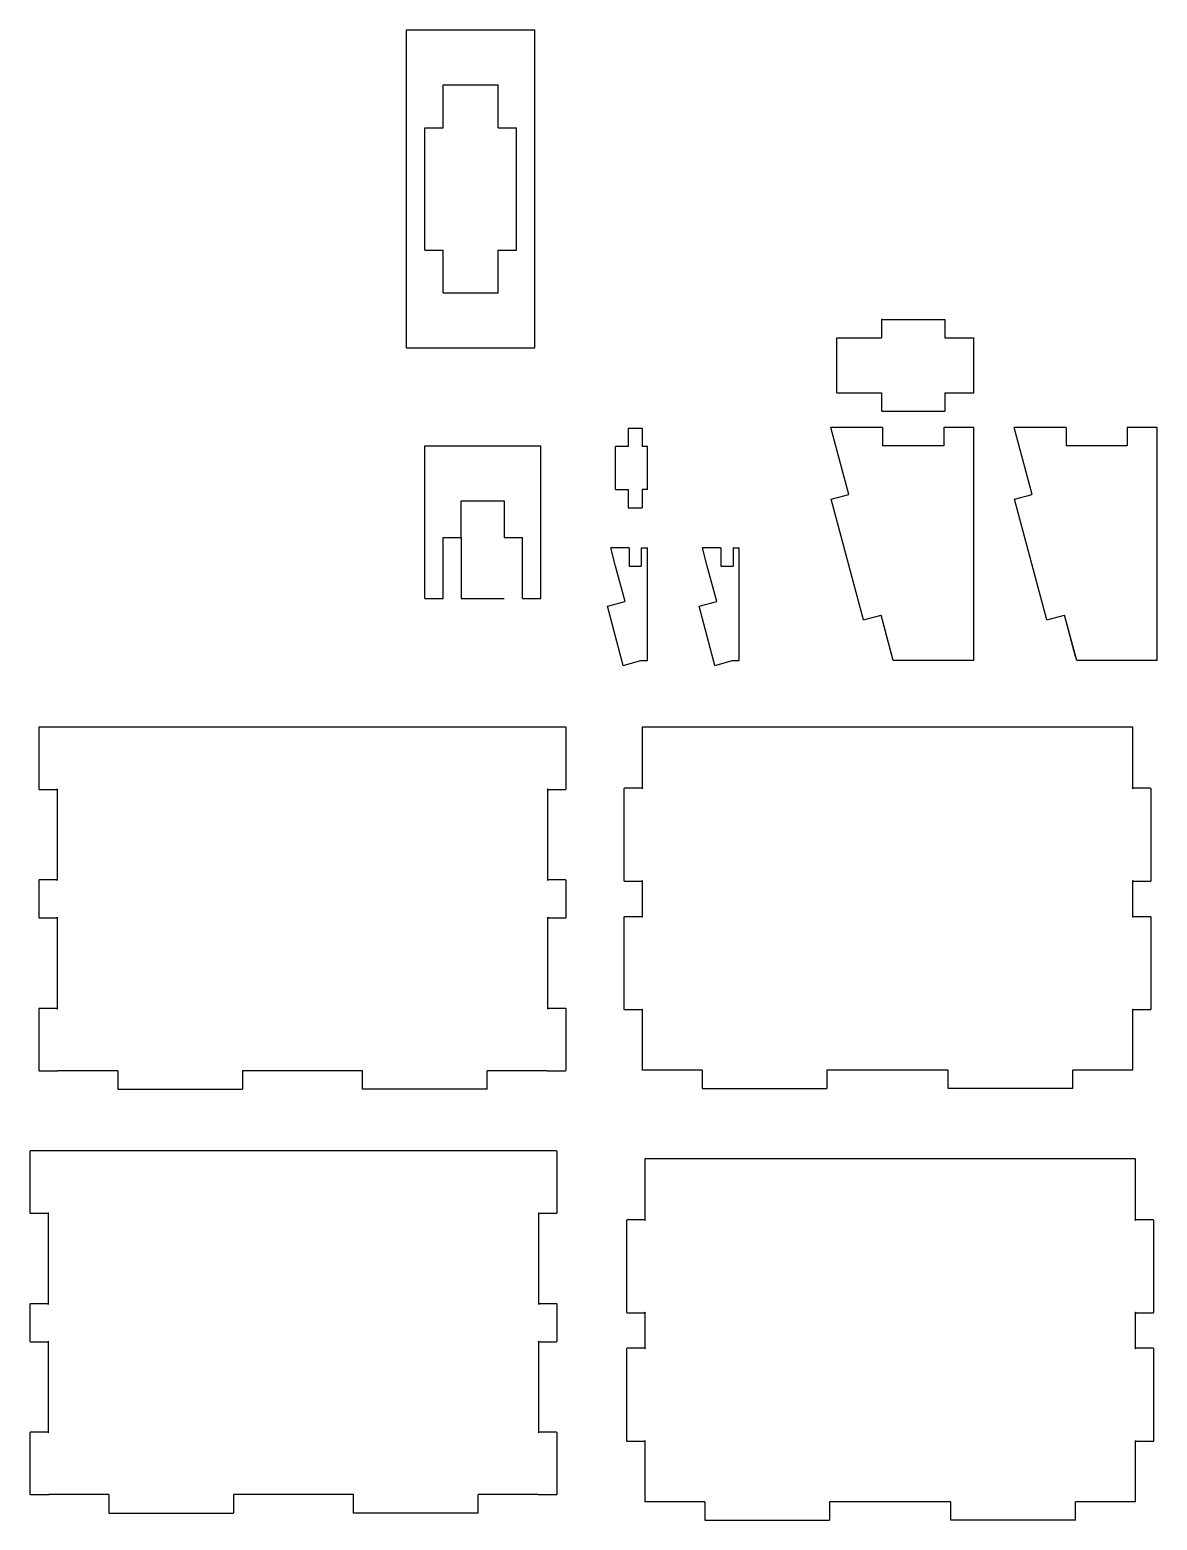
# Model space of a CAD drawing. Extents: x -296 to 191, y -127 to 257.
# Drawn here: x -296.1 to -111.8, y -84.6 to 159.1 of the extents above; entities that cross this region are included whole.
import ezdxf

# ---------------------------------------------------------------- set-up
doc = ezdxf.new("R2010")
doc.units = 0
doc.header["$MEASUREMENT"] = 0
doc.layers.add('MODELSKETCH_VISIBLE', color=7, linetype='CONTINUOUS')

msp = doc.modelspace()

# ---------------------------------------------------------------- linework, layer by layer
at = {"layer": 'MODELSKETCH_VISIBLE'}
for p, q in [((-234.51, 159.09), (-213.51, 159.09)), ((-234.51, 107.09), (-234.51, 159.09)), ((-213.51, 107.09), (-213.51, 159.09)), ((-228.51, 150.09), (-219.51, 150.09)), ((-228.51, 143.09), (-228.51, 150.09)), ((-219.51, 143.09), (-219.51, 150.09)), ((-231.51, 143.09), (-228.51, 143.09)), ((-231.51, 123.09), (-231.51, 143.09)), ((-219.51, 143.09), (-216.51, 143.09)), ((-216.51, 123.09), (-216.51, 143.09)), ((-231.51, 123.09), (-228.51, 123.09)), ((-228.51, 116.09), (-228.51, 123.09)), ((-219.51, 123.09), (-216.51, 123.09)), ((-219.51, 116.09), (-219.51, 123.09)), ((-228.51, 116.09), (-219.51, 116.09)), ((-156.85, 111.73), (-156.85, 108.73)), ((-156.65, 111.73), (-156.85, 111.73)), ((-156.65, 111.73), (-146.65, 111.73)), ((-146.65, 111.73), (-146.45, 111.73)), ((-146.45, 111.73), (-146.45, 108.73)), ((-164.12, 108.73), (-156.85, 108.73)), ((-164.12, 99.73), (-164.12, 108.73)), ((-146.45, 108.73), (-141.75, 108.73)), ((-141.75, 99.73), (-141.75, 108.73)), ((-234.51, 107.09), (-213.51, 107.09)), ((-164.12, 99.73), (-156.85, 99.73)), ((-156.85, 99.73), (-156.85, 96.73)), ((-146.45, 99.73), (-146.45, 96.73)), ((-146.45, 99.73), (-141.75, 99.73)), ((-156.65, 96.73), (-156.85, 96.73)), ((-156.65, 96.73), (-146.65, 96.73)), ((-146.65, 96.73), (-146.45, 96.73)), ((-198.25, 93.96), (-195.95, 93.96)), ((-198.25, 93.96), (-198.25, 90.96)), ((-195.95, 93.96), (-195.95, 90.96)), ((-156.65, 94.06), (-165.12, 94.06)), ((-162.19, 83.1), (-165.12, 94.06)), ((-156.65, 94.06), (-156.65, 91.06)), ((-141.75, 94.06), (-146.65, 94.06)), ((-146.65, 94.06), (-146.65, 91.06)), ((-141.75, 89.96), (-141.75, 94.06)), ((-126.65, 94.06), (-135.12, 94.06)), ((-132.19, 83.1), (-135.12, 94.06)), ((-126.65, 94.06), (-126.65, 91.06)), ((-116.65, 94.06), (-116.65, 91.06)), ((-111.75, 94.06), (-116.65, 94.06)), ((-111.75, 89.96), (-111.75, 94.06)), ((-231.51, 91.09), (-212.51, 91.09)), ((-231.51, 66.09), (-231.51, 91.09)), ((-212.51, 66.09), (-212.51, 91.09)), ((-198.25, 90.96), (-200.31, 90.96)), ((-200.31, 83.96), (-200.31, 90.96)), ((-195.1, 90.96), (-195.95, 90.96)), ((-195.1, 83.96), (-195.1, 90.96)), ((-146.65, 91.06), (-156.65, 91.06)), ((-116.65, 91.06), (-126.65, 91.06)), ((-141.75, 55.96), (-141.75, 89.96)), ((-111.75, 55.96), (-111.75, 89.96)), ((-200.31, 83.96), (-198.25, 83.96)), ((-198.25, 83.96), (-198.25, 80.96)), ((-195.1, 83.96), (-195.95, 83.96)), ((-195.95, 83.96), (-195.95, 80.96)), ((-165.08, 82.33), (-162.19, 83.1)), ((-135.08, 82.33), (-132.19, 83.1)), ((-225.53, 82.1), (-218.53, 82.1)), ((-225.53, 76.09), (-225.53, 82.1)), ((-218.53, 82.1), (-218.51, 76.09)), ((-198.25, 80.96), (-195.95, 80.96)), ((-159.8, 62.62), (-165.08, 82.33)), ((-129.8, 62.62), (-135.08, 82.33)), ((-228.51, 76.09), (-225.51, 76.09)), ((-228.51, 66.09), (-228.51, 76.09)), ((-225.51, 66.09), (-225.51, 76.09)), ((-218.51, 76.09), (-215.51, 76.09)), ((-215.51, 66.09), (-215.51, 76.09)), ((-200.31, 71.41), (-201.11, 74.42)), ((-198.1, 74.42), (-201.11, 74.42)), ((-198.1, 74.42), (-198.1, 71.42)), ((-196.1, 74.42), (-196.1, 71.42)), ((-196.1, 74.41), (-195.1, 74.41)), ((-195.1, 71.41), (-195.1, 74.41)), ((-183.1, 74.42), (-186.11, 74.42)), ((-185.31, 71.41), (-186.11, 74.42)), ((-183.1, 74.42), (-183.1, 71.42)), ((-181.1, 74.42), (-181.1, 71.42)), ((-181.1, 74.41), (-180.1, 74.41)), ((-180.1, 71.41), (-180.1, 74.41)), ((-198.76, 65.62), (-200.31, 71.41)), ((-198.1, 71.42), (-196.1, 71.42)), ((-195.1, 70.67), (-195.1, 71.41)), ((-195.1, 55.96), (-195.1, 70.67)), ((-183.76, 65.62), (-185.31, 71.41)), ((-183.1, 71.42), (-181.1, 71.42)), ((-180.1, 70.67), (-180.1, 71.41)), ((-180.1, 55.96), (-180.1, 70.67)), ((-231.51, 66.09), (-228.51, 66.09)), ((-225.53, 66.1), (-218.53, 66.1)), ((-215.51, 66.09), (-212.51, 66.09)), ((-201.65, 64.84), (-198.76, 65.62)), ((-199.07, 55.18), (-201.65, 64.84)), ((-186.65, 64.84), (-183.76, 65.62)), ((-184.07, 55.18), (-186.65, 64.84)), ((-159.8, 62.62), (-156.91, 63.4)), ((-154.91, 55.96), (-156.91, 63.4)), ((-155.09, 56.64), (-156.91, 63.4)), ((-129.8, 62.62), (-126.91, 63.4)), ((-124.91, 55.96), (-126.91, 63.4)), ((-125.09, 56.64), (-126.91, 63.4)), ((-199.07, 55.18), (-196.17, 55.96)), ((-196.17, 55.96), (-195.1, 55.96)), ((-184.07, 55.18), (-181.17, 55.96)), ((-181.17, 55.96), (-180.1, 55.96)), ((-141.75, 55.96), (-154.91, 55.96)), ((-111.75, 55.96), (-124.91, 55.96)), ((-294.59, 45.07), (-294.61, 45.01)), ((-294.61, 45.01), (-294.61, 44.99)), ((-294.61, 44.99), (-294.61, 41.99)), ((-294.53, 45.09), (-294.59, 45.07)), ((-294.51, 45.09), (-294.53, 45.09)), ((-291.51, 45.09), (-294.51, 45.09)), ((-211.51, 45.09), (-291.51, 45.09)), ((-208.51, 45.09), (-211.51, 45.09)), ((-208.5, 45.09), (-208.51, 45.09)), ((-208.44, 45.07), (-208.5, 45.09)), ((-208.41, 45.01), (-208.44, 45.07)), ((-208.41, 44.99), (-208.41, 45.01)), ((-208.41, 41.99), (-208.41, 44.99)), ((-195.92, 45.07), (-195.95, 45.01)), ((-195.95, 45.01), (-195.95, 44.99)), ((-195.95, 44.99), (-195.95, 41.99)), ((-195.86, 45.09), (-195.92, 45.07)), ((-195.84, 45.09), (-195.86, 45.09)), ((-115.85, 45.09), (-195.84, 45.09)), ((-115.83, 45.09), (-115.85, 45.09)), ((-115.78, 45.07), (-115.83, 45.09)), ((-115.74, 45.01), (-115.78, 45.07)), ((-115.74, 44.99), (-115.74, 45.01)), ((-115.74, 41.99), (-115.74, 44.99)), ((-294.61, 41.99), (-294.61, 34.99)), ((-208.41, 34.99), (-208.41, 41.99)), ((-195.95, 41.99), (-195.95, 34.99)), ((-115.74, 34.99), (-115.74, 41.99)), ((-294.61, 34.99), (-294.61, 34.98)), ((-294.61, 34.98), (-294.59, 34.92)), ((-294.59, 34.92), (-294.53, 34.89)), ((-294.53, 34.89), (-294.51, 34.89)), ((-294.51, 34.89), (-291.51, 34.89)), ((-291.61, 34.98), (-291.61, 34.99)), ((-291.61, 34.99), (-291.61, 19.99)), ((-291.59, 34.92), (-291.61, 34.98)), ((-291.53, 34.89), (-291.59, 34.92)), ((-291.51, 34.89), (-291.53, 34.89)), ((-211.5, 34.89), (-211.51, 34.89)), ((-211.51, 34.89), (-208.51, 34.89)), ((-211.44, 34.92), (-211.5, 34.89)), ((-211.41, 34.98), (-211.44, 34.92)), ((-211.41, 19.99), (-211.41, 34.99)), ((-211.41, 34.99), (-211.41, 34.98)), ((-208.51, 34.89), (-208.5, 34.89)), ((-208.5, 34.89), (-208.44, 34.92)), ((-208.44, 34.92), (-208.41, 34.98)), ((-208.41, 34.98), (-208.41, 34.99)), ((-198.92, 35.07), (-198.95, 35.01)), ((-198.95, 35.01), (-198.95, 34.99)), ((-198.95, 34.99), (-198.95, 19.99)), ((-198.86, 35.09), (-198.92, 35.07)), ((-198.84, 35.09), (-198.86, 35.09)), ((-195.84, 35.09), (-198.84, 35.09)), ((-195.95, 35.01), (-195.92, 35.07)), ((-195.95, 34.99), (-195.95, 35.01)), ((-195.92, 35.07), (-195.86, 35.09)), ((-195.86, 35.09), (-195.84, 35.09)), ((-115.85, 35.09), (-115.83, 35.09)), ((-112.85, 35.09), (-115.85, 35.09)), ((-115.83, 35.09), (-115.78, 35.07)), ((-115.78, 35.07), (-115.74, 35.01)), ((-115.74, 35.01), (-115.74, 34.99)), ((-112.83, 35.09), (-112.85, 35.09)), ((-112.78, 35.07), (-112.83, 35.09)), ((-112.74, 35.01), (-112.78, 35.07)), ((-112.74, 34.99), (-112.74, 35.01)), ((-112.74, 19.99), (-112.74, 34.99)), ((-294.59, 20.07), (-294.61, 20.01)), ((-294.61, 20.01), (-294.61, 19.99)), ((-294.61, 19.99), (-294.61, 13.99)), ((-294.53, 20.09), (-294.59, 20.07)), ((-294.51, 20.09), (-294.53, 20.09)), ((-291.51, 20.09), (-294.51, 20.09)), ((-291.61, 20.01), (-291.59, 20.07)), ((-291.61, 19.99), (-291.61, 20.01)), ((-291.59, 20.07), (-291.53, 20.09)), ((-291.53, 20.09), (-291.51, 20.09)), ((-211.51, 20.09), (-211.5, 20.09)), ((-208.51, 20.09), (-211.51, 20.09)), ((-211.5, 20.09), (-211.44, 20.07)), ((-211.44, 20.07), (-211.41, 20.01)), ((-211.41, 20.01), (-211.41, 19.99)), ((-208.5, 20.09), (-208.51, 20.09)), ((-208.44, 20.07), (-208.5, 20.09)), ((-208.41, 20.01), (-208.44, 20.07)), ((-208.41, 19.99), (-208.41, 20.01)), ((-208.41, 13.99), (-208.41, 19.99)), ((-198.95, 19.99), (-198.95, 19.98)), ((-198.95, 19.98), (-198.92, 19.92)), ((-198.92, 19.92), (-198.86, 19.89)), ((-198.86, 19.89), (-198.84, 19.89)), ((-198.84, 19.89), (-195.84, 19.89)), ((-195.95, 19.99), (-195.95, 13.99)), ((-195.95, 19.98), (-195.95, 19.99)), ((-195.92, 19.92), (-195.95, 19.98)), ((-195.86, 19.89), (-195.92, 19.92)), ((-195.84, 19.89), (-195.86, 19.89)), ((-115.85, 19.89), (-112.85, 19.89)), ((-115.83, 19.89), (-115.85, 19.89)), ((-115.78, 19.92), (-115.83, 19.89)), ((-115.74, 19.98), (-115.78, 19.92)), ((-115.74, 19.99), (-115.74, 19.98)), ((-115.74, 13.99), (-115.74, 19.99)), ((-112.85, 19.89), (-112.83, 19.89)), ((-112.83, 19.89), (-112.78, 19.92)), ((-112.78, 19.92), (-112.74, 19.98)), ((-112.74, 19.98), (-112.74, 19.99)), ((-294.61, 13.99), (-294.61, 13.98)), ((-294.61, 13.98), (-294.59, 13.92)), ((-294.59, 13.92), (-294.53, 13.89)), ((-294.53, 13.89), (-294.51, 13.89)), ((-294.51, 13.89), (-291.51, 13.89)), ((-291.61, 13.98), (-291.61, 13.99)), ((-291.61, 13.99), (-291.61, -1.01)), ((-291.59, 13.92), (-291.61, 13.98)), ((-291.53, 13.89), (-291.59, 13.92)), ((-291.51, 13.89), (-291.53, 13.89)), ((-211.51, 13.89), (-208.51, 13.89)), ((-211.5, 13.89), (-211.51, 13.89)), ((-211.44, 13.92), (-211.5, 13.89)), ((-211.41, 13.98), (-211.44, 13.92)), ((-211.41, 13.99), (-211.41, 13.98)), ((-211.41, -1.01), (-211.41, 13.99)), ((-208.51, 13.89), (-208.5, 13.89)), ((-208.5, 13.89), (-208.44, 13.92)), ((-208.44, 13.92), (-208.41, 13.98)), ((-208.41, 13.98), (-208.41, 13.99)), ((-198.92, 14.07), (-198.95, 14.01)), ((-198.95, 14.01), (-198.95, 13.99)), ((-198.95, 13.99), (-198.95, -1.01)), ((-198.86, 14.09), (-198.92, 14.07)), ((-198.84, 14.09), (-198.86, 14.09)), ((-195.84, 14.09), (-198.84, 14.09)), ((-195.95, 14.01), (-195.92, 14.07)), ((-195.95, 13.99), (-195.95, 14.01)), ((-195.92, 14.07), (-195.86, 14.09)), ((-195.86, 14.09), (-195.84, 14.09)), ((-115.85, 14.09), (-115.83, 14.09)), ((-112.85, 14.09), (-115.85, 14.09)), ((-115.83, 14.09), (-115.78, 14.07)), ((-115.78, 14.07), (-115.74, 14.01)), ((-115.74, 14.01), (-115.74, 13.99)), ((-112.83, 14.09), (-112.85, 14.09)), ((-112.78, 14.07), (-112.83, 14.09)), ((-112.74, 14.01), (-112.78, 14.07)), ((-112.74, 13.99), (-112.74, 14.01)), ((-112.74, -1.01), (-112.74, 13.99)), ((-294.59, -0.93), (-294.61, -0.99)), ((-294.61, -0.99), (-294.61, -1.01)), ((-294.61, -1.01), (-294.61, -8.01)), ((-294.53, -0.91), (-294.59, -0.93)), ((-294.51, -0.91), (-294.53, -0.91)), ((-291.51, -0.91), (-294.51, -0.91)), ((-291.61, -0.99), (-291.59, -0.93)), ((-291.61, -1.01), (-291.61, -0.99)), ((-291.59, -0.93), (-291.53, -0.91)), ((-291.53, -0.91), (-291.51, -0.91)), ((-211.51, -0.91), (-211.5, -0.91)), ((-208.51, -0.91), (-211.51, -0.91)), ((-211.5, -0.91), (-211.44, -0.93)), ((-211.44, -0.93), (-211.41, -0.99)), ((-211.41, -0.99), (-211.41, -1.01)), ((-208.5, -0.91), (-208.51, -0.91)), ((-208.44, -0.93), (-208.5, -0.91)), ((-208.41, -0.99), (-208.44, -0.93)), ((-208.41, -1.01), (-208.41, -0.99)), ((-208.41, -8.01), (-208.41, -1.01)), ((-198.95, -1.01), (-198.95, -1.02)), ((-198.95, -1.02), (-198.92, -1.08)), ((-198.92, -1.08), (-198.86, -1.11)), ((-198.86, -1.11), (-198.84, -1.11)), ((-198.84, -1.11), (-195.84, -1.11)), ((-195.95, -1.01), (-195.95, -8.01)), ((-195.95, -1.02), (-195.95, -1.01)), ((-195.92, -1.08), (-195.95, -1.02)), ((-195.86, -1.11), (-195.92, -1.08)), ((-195.84, -1.11), (-195.86, -1.11)), ((-115.85, -1.11), (-112.85, -1.11)), ((-115.83, -1.11), (-115.85, -1.11)), ((-115.78, -1.08), (-115.83, -1.11)), ((-115.74, -1.02), (-115.78, -1.08)), ((-115.74, -1.01), (-115.74, -1.02)), ((-115.74, -8.01), (-115.74, -1.01)), ((-112.85, -1.11), (-112.83, -1.11)), ((-112.83, -1.11), (-112.78, -1.08)), ((-112.78, -1.08), (-112.74, -1.02)), ((-112.74, -1.02), (-112.74, -1.01)), ((-294.61, -8.01), (-294.61, -11.01)), ((-208.41, -11.01), (-208.41, -8.01)), ((-195.95, -8.01), (-195.95, -11.01)), ((-115.74, -11.01), (-115.74, -8.01)), ((-294.61, -11.01), (-294.61, -11.02)), ((-294.61, -11.02), (-294.59, -11.08)), ((-294.59, -11.08), (-294.53, -11.11)), ((-294.53, -11.11), (-294.51, -11.11)), ((-294.51, -11.11), (-291.51, -11.11)), ((-281.71, -11.11), (-291.51, -11.11)), ((-281.71, -11.11), (-281.71, -14.11)), ((-261.31, -11.11), (-261.31, -14.11)), ((-241.71, -11.11), (-261.31, -11.11)), ((-241.71, -14.11), (-241.71, -11.11)), ((-211.51, -11.11), (-221.31, -11.11)), ((-221.31, -14.11), (-221.31, -11.11)), ((-211.51, -11.11), (-208.51, -11.11)), ((-208.51, -11.11), (-208.5, -11.11)), ((-208.5, -11.11), (-208.44, -11.08)), ((-208.44, -11.08), (-208.41, -11.02)), ((-208.41, -11.02), (-208.41, -11.01)), ((-186.15, -11.01), (-195.95, -11.01)), ((-186.15, -11.01), (-186.15, -14.01)), ((-145.94, -11.01), (-165.75, -11.01)), ((-165.75, -11.01), (-165.75, -14.01)), ((-145.94, -14.01), (-145.94, -11.01)), ((-115.74, -11.01), (-125.54, -11.01)), ((-125.54, -14.01), (-125.54, -11.01)), ((-281.71, -14.11), (-271.51, -14.11)), ((-271.51, -14.11), (-261.31, -14.11)), ((-231.51, -14.11), (-241.71, -14.11)), ((-221.31, -14.11), (-231.51, -14.11)), ((-186.15, -14.01), (-175.95, -14.01)), ((-175.95, -14.01), (-165.75, -14.01)), ((-135.74, -14.01), (-145.94, -14.01)), ((-125.54, -14.01), (-135.74, -14.01)), ((-296.05, -24.23), (-296.08, -24.29)), ((-296.08, -24.29), (-296.08, -24.31)), ((-296.08, -24.31), (-296.08, -27.31)), ((-296, -24.21), (-296.05, -24.23)), ((-295.98, -24.21), (-296, -24.21)), ((-292.98, -24.21), (-295.98, -24.21)), ((-212.98, -24.21), (-292.98, -24.21)), ((-209.98, -24.21), (-212.98, -24.21)), ((-209.97, -24.21), (-209.98, -24.21)), ((-209.91, -24.23), (-209.97, -24.21)), ((-209.88, -24.29), (-209.91, -24.23)), ((-209.88, -24.31), (-209.88, -24.29)), ((-209.88, -27.31), (-209.88, -24.31)), ((-195.48, -25.51), (-195.51, -25.57)), ((-195.51, -25.57), (-195.51, -25.58)), ((-195.51, -25.58), (-195.51, -28.58)), ((-195.43, -25.48), (-195.48, -25.51)), ((-195.41, -25.48), (-195.43, -25.48)), ((-115.41, -25.48), (-195.41, -25.48)), ((-115.39, -25.48), (-115.41, -25.48)), ((-115.34, -25.51), (-115.39, -25.48)), ((-115.31, -25.57), (-115.34, -25.51)), ((-115.31, -25.58), (-115.31, -25.57)), ((-115.31, -28.58), (-115.31, -25.58)), ((-296.08, -27.31), (-296.08, -34.31)), ((-209.88, -34.31), (-209.88, -27.31)), ((-195.51, -28.58), (-195.51, -35.58)), ((-115.31, -35.58), (-115.31, -28.58)), ((-296.08, -34.31), (-296.08, -34.32)), ((-296.08, -34.32), (-296.05, -34.38)), ((-296.05, -34.38), (-296, -34.41)), ((-296, -34.41), (-295.98, -34.41)), ((-295.98, -34.41), (-292.98, -34.41)), ((-293.08, -34.32), (-293.08, -34.31)), ((-293.08, -34.31), (-293.08, -49.31)), ((-293.05, -34.38), (-293.08, -34.32)), ((-293, -34.41), (-293.05, -34.38)), ((-292.98, -34.41), (-293, -34.41)), ((-212.97, -34.41), (-212.98, -34.41)), ((-212.98, -34.41), (-209.98, -34.41)), ((-212.91, -34.38), (-212.97, -34.41)), ((-212.88, -34.32), (-212.91, -34.38)), ((-212.88, -49.31), (-212.88, -34.31)), ((-212.88, -34.31), (-212.88, -34.32)), ((-209.98, -34.41), (-209.97, -34.41)), ((-209.97, -34.41), (-209.91, -34.38)), ((-209.91, -34.38), (-209.88, -34.32)), ((-209.88, -34.32), (-209.88, -34.31)), ((-198.48, -35.51), (-198.51, -35.57)), ((-198.51, -35.57), (-198.51, -35.58)), ((-198.51, -35.58), (-198.51, -50.58)), ((-198.43, -35.48), (-198.48, -35.51)), ((-198.41, -35.48), (-198.43, -35.48)), ((-195.41, -35.48), (-198.41, -35.48)), ((-195.51, -35.57), (-195.48, -35.51)), ((-195.51, -35.58), (-195.51, -35.57)), ((-195.48, -35.51), (-195.43, -35.48)), ((-195.43, -35.48), (-195.41, -35.48)), ((-112.41, -35.48), (-115.41, -35.48)), ((-115.41, -35.48), (-115.39, -35.48)), ((-115.39, -35.48), (-115.34, -35.51)), ((-115.34, -35.51), (-115.31, -35.57)), ((-115.31, -35.57), (-115.31, -35.58)), ((-112.39, -35.48), (-112.41, -35.48)), ((-112.34, -35.51), (-112.39, -35.48)), ((-112.31, -35.57), (-112.34, -35.51)), ((-112.31, -35.58), (-112.31, -35.57)), ((-112.31, -50.58), (-112.31, -35.58)), ((-296.05, -49.23), (-296.08, -49.29)), ((-296.08, -49.29), (-296.08, -49.31)), ((-296.08, -49.31), (-296.08, -55.31)), ((-296, -49.21), (-296.05, -49.23)), ((-295.98, -49.21), (-296, -49.21)), ((-292.98, -49.21), (-295.98, -49.21)), ((-293.08, -49.29), (-293.05, -49.23)), ((-293.08, -49.31), (-293.08, -49.29)), ((-293.05, -49.23), (-293, -49.21)), ((-293, -49.21), (-292.98, -49.21)), ((-209.98, -49.21), (-212.98, -49.21)), ((-212.98, -49.21), (-212.97, -49.21)), ((-212.97, -49.21), (-212.91, -49.23)), ((-212.91, -49.23), (-212.88, -49.29)), ((-212.88, -49.29), (-212.88, -49.31)), ((-209.97, -49.21), (-209.98, -49.21)), ((-209.91, -49.23), (-209.97, -49.21)), ((-209.88, -49.29), (-209.91, -49.23)), ((-209.88, -49.31), (-209.88, -49.29)), ((-209.88, -55.31), (-209.88, -49.31)), ((-198.51, -50.58), (-198.51, -50.6)), ((-198.51, -50.6), (-198.48, -50.65)), ((-198.48, -50.65), (-198.43, -50.68)), ((-198.43, -50.68), (-198.41, -50.68)), ((-198.41, -50.68), (-195.41, -50.68)), ((-195.51, -50.58), (-195.51, -56.58)), ((-195.51, -50.6), (-195.51, -50.58)), ((-195.48, -50.65), (-195.51, -50.6)), ((-195.43, -50.68), (-195.48, -50.65)), ((-195.41, -50.68), (-195.43, -50.68)), ((-115.39, -50.68), (-115.41, -50.68)), ((-115.41, -50.68), (-112.41, -50.68)), ((-115.34, -50.65), (-115.39, -50.68)), ((-115.31, -50.6), (-115.34, -50.65)), ((-115.31, -56.58), (-115.31, -50.58)), ((-115.31, -50.58), (-115.31, -50.6)), ((-112.41, -50.68), (-112.39, -50.68)), ((-112.39, -50.68), (-112.34, -50.65)), ((-112.34, -50.65), (-112.31, -50.6)), ((-112.31, -50.6), (-112.31, -50.58)), ((-296.08, -55.31), (-296.08, -55.32)), ((-296.08, -55.32), (-296.05, -55.38)), ((-296.05, -55.38), (-296, -55.41)), ((-296, -55.41), (-295.98, -55.41)), ((-295.98, -55.41), (-292.98, -55.41)), ((-293.08, -55.32), (-293.08, -55.31)), ((-293.08, -55.31), (-293.08, -70.31)), ((-293.05, -55.38), (-293.08, -55.32)), ((-293, -55.41), (-293.05, -55.38)), ((-292.98, -55.41), (-293, -55.41)), ((-212.97, -55.41), (-212.98, -55.41)), ((-212.98, -55.41), (-209.98, -55.41)), ((-212.91, -55.38), (-212.97, -55.41)), ((-212.88, -55.32), (-212.91, -55.38)), ((-212.88, -70.31), (-212.88, -55.31)), ((-212.88, -55.31), (-212.88, -55.32)), ((-209.98, -55.41), (-209.97, -55.41)), ((-209.97, -55.41), (-209.91, -55.38)), ((-209.91, -55.38), (-209.88, -55.32)), ((-209.88, -55.32), (-209.88, -55.31)), ((-198.48, -56.51), (-198.51, -56.57)), ((-198.51, -56.57), (-198.51, -56.58)), ((-198.51, -56.58), (-198.51, -71.58)), ((-198.43, -56.48), (-198.48, -56.51)), ((-198.41, -56.48), (-198.43, -56.48)), ((-195.41, -56.48), (-198.41, -56.48)), ((-195.51, -56.57), (-195.48, -56.51)), ((-195.51, -56.58), (-195.51, -56.57)), ((-195.48, -56.51), (-195.43, -56.48)), ((-195.43, -56.48), (-195.41, -56.48)), ((-112.41, -56.48), (-115.41, -56.48)), ((-115.41, -56.48), (-115.39, -56.48)), ((-115.39, -56.48), (-115.34, -56.51)), ((-115.34, -56.51), (-115.31, -56.57)), ((-115.31, -56.57), (-115.31, -56.58)), ((-112.39, -56.48), (-112.41, -56.48)), ((-112.34, -56.51), (-112.39, -56.48)), ((-112.31, -56.57), (-112.34, -56.51)), ((-112.31, -56.58), (-112.31, -56.57)), ((-112.31, -71.58), (-112.31, -56.58)), ((-296.05, -70.23), (-296.08, -70.29)), ((-296.08, -70.29), (-296.08, -70.31)), ((-296.08, -70.31), (-296.08, -77.31)), ((-296, -70.21), (-296.05, -70.23)), ((-295.98, -70.21), (-296, -70.21)), ((-292.98, -70.21), (-295.98, -70.21)), ((-293.08, -70.29), (-293.05, -70.23)), ((-293.08, -70.31), (-293.08, -70.29)), ((-293.05, -70.23), (-293, -70.21)), ((-293, -70.21), (-292.98, -70.21)), ((-209.98, -70.21), (-212.98, -70.21)), ((-212.98, -70.21), (-212.97, -70.21)), ((-212.97, -70.21), (-212.91, -70.23)), ((-212.91, -70.23), (-212.88, -70.29)), ((-212.88, -70.29), (-212.88, -70.31)), ((-209.97, -70.21), (-209.98, -70.21)), ((-209.91, -70.23), (-209.97, -70.21)), ((-209.88, -70.29), (-209.91, -70.23)), ((-209.88, -70.31), (-209.88, -70.29)), ((-209.88, -77.31), (-209.88, -70.31)), ((-198.51, -71.58), (-198.51, -71.6)), ((-198.51, -71.6), (-198.48, -71.65)), ((-198.48, -71.65), (-198.43, -71.68)), ((-198.43, -71.68), (-198.41, -71.68)), ((-198.41, -71.68), (-195.41, -71.68)), ((-195.51, -71.58), (-195.51, -78.58)), ((-195.51, -71.6), (-195.51, -71.58)), ((-195.48, -71.65), (-195.51, -71.6)), ((-195.43, -71.68), (-195.48, -71.65)), ((-195.41, -71.68), (-195.43, -71.68)), ((-115.39, -71.68), (-115.41, -71.68)), ((-115.41, -71.68), (-112.41, -71.68)), ((-115.34, -71.65), (-115.39, -71.68)), ((-115.31, -71.6), (-115.34, -71.65)), ((-115.31, -78.58), (-115.31, -71.58)), ((-115.31, -71.58), (-115.31, -71.6)), ((-112.41, -71.68), (-112.39, -71.68)), ((-112.39, -71.68), (-112.34, -71.65)), ((-112.34, -71.65), (-112.31, -71.6)), ((-112.31, -71.6), (-112.31, -71.58)), ((-296.08, -77.31), (-296.08, -80.31)), ((-209.88, -80.31), (-209.88, -77.31)), ((-296.08, -80.31), (-296.08, -80.32)), ((-296.08, -80.32), (-296.05, -80.38)), ((-296.05, -80.38), (-296, -80.41)), ((-296, -80.41), (-295.98, -80.41)), ((-295.98, -80.41), (-292.98, -80.41)), ((-283.18, -80.41), (-292.98, -80.41)), ((-283.18, -80.41), (-283.18, -83.41)), ((-243.18, -80.41), (-262.78, -80.41)), ((-262.78, -80.41), (-262.78, -83.41)), ((-243.18, -83.41), (-243.18, -80.41)), ((-212.98, -80.41), (-222.78, -80.41)), ((-222.78, -83.41), (-222.78, -80.41)), ((-212.98, -80.41), (-209.98, -80.41)), ((-209.98, -80.41), (-209.97, -80.41)), ((-209.97, -80.41), (-209.91, -80.38)), ((-209.91, -80.38), (-209.88, -80.32)), ((-209.88, -80.32), (-209.88, -80.31)), ((-195.51, -78.58), (-195.51, -81.58)), ((-115.31, -81.58), (-115.31, -78.58)), ((-185.71, -81.58), (-195.51, -81.58)), ((-185.71, -81.58), (-185.71, -84.58)), ((-165.31, -81.58), (-165.31, -84.58)), ((-145.51, -81.58), (-165.31, -81.58)), ((-145.51, -84.58), (-145.51, -81.58)), ((-125.11, -84.58), (-125.11, -81.58)), ((-115.31, -81.58), (-125.11, -81.58)), ((-283.18, -83.41), (-272.98, -83.41)), ((-272.98, -83.41), (-262.78, -83.41)), ((-232.98, -83.41), (-243.18, -83.41)), ((-222.78, -83.41), (-232.98, -83.41)), ((-185.71, -84.58), (-175.51, -84.58)), ((-175.51, -84.58), (-165.31, -84.58)), ((-135.31, -84.58), (-145.51, -84.58)), ((-125.11, -84.58), (-135.31, -84.58))]:
    msp.add_line(p, q, dxfattribs=at)

doc.saveas('drawing.dxf')
